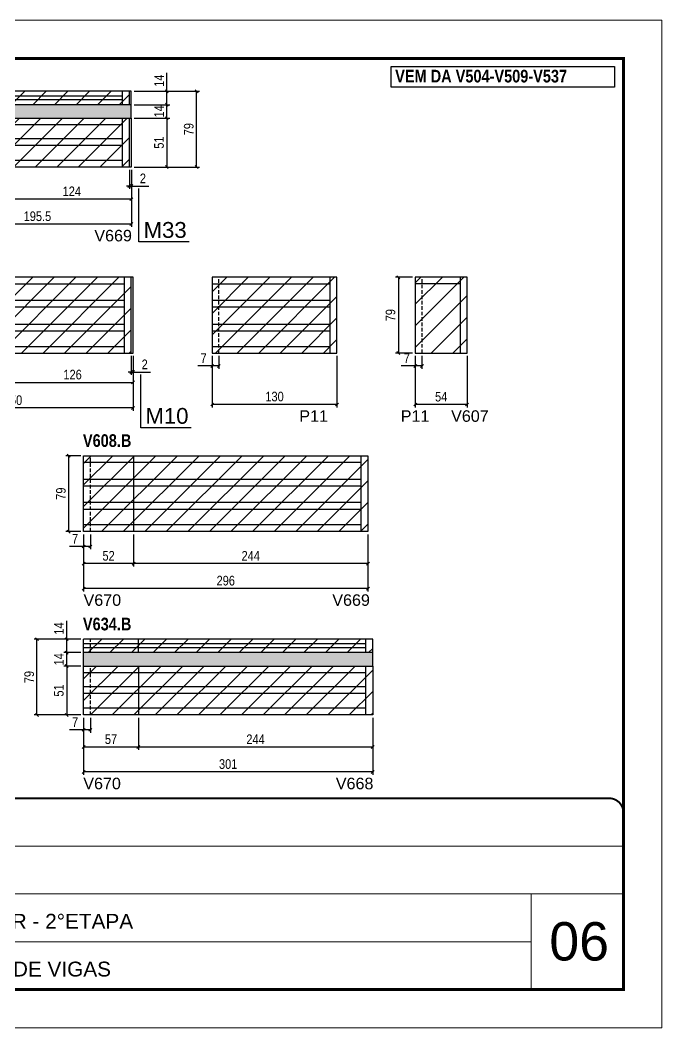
# Model space of a CAD drawing. Extents: x 3309 to 9563, y -2522 to 14608.
# Drawn here: x 5725 to 6393, y 12409 to 13459 of the extents above; entities that cross this region are included whole.
import ezdxf

# ---------------------------------------------------------------- set-up
doc = ezdxf.new("R2010")
doc.units = 0
for name, pattern in [('CONTINUO', [0]), ('DASHED', [0.75, 0.5, -0.25]), ('HIDDEN', [0.375, 0.25, -0.125])]:
    doc.linetypes.add(name, pattern=pattern)
for name, color, linetype in [('5', 5, 'Continuous'), ('COTA', 241, 'Continuous'), ('NOMENCLATURA', 7, 'Continuous'), ('Painéis', 200, 'Continuous'), ('SARR_2.2x7', 40, 'Continuous'), ('SARR_EDITAR', 141, 'Continuous')]:
    doc.layers.add(name, color=color, linetype=linetype)
for name, color, linetype, lineweight in [('CARIMBO', 255, 'Continuous', 9), ('Folhas', 255, 'Continuous', 9), ('Hachura', 251, 'Continuous', 9), ('SARRAFO DE PRESSAO', 251, 'DASHED', 9)]:
    doc.layers.add(name, color=color, linetype=linetype, lineweight=lineweight)
doc.styles.add('ARIAL', font='arial.ttf')
doc.styles.add('COTA TECNICA', font='techl___.ttf', dxfattribs={"height": 10})
doc.styles.get("Standard").update_dxf_attribs({"font": 'arial.ttf'})
doc.styles.add('TECNICA', font='techb___.ttf', dxfattribs={"height": 10})
doc.dimstyles.new('PAINEL', dxfattribs={"dimtxt": 10, "dimasz": 3, "dimexe": 3, "dimexo": 3, "dimgap": 3, "dimtad": 1, "dimdec": 1, "dimzin": 12, "dimdsep": 46, "dimtxsty": 'COTA TECNICA', "dimblk1": 'OBLIQUE', "dimblk2": 'OBLIQUE', "dimsah": 1, "dimcen": 0.9, "dimclrd": 4, "dimclre": 4, "dimclrt": 240, "dimadec": 1, "dimazin": 3, "dimtfac": 1, "dimtdec": 1, "dimtmove": 0, "dimatfit": 3, "dimfxl": 1, "dimtolj": 1, "dimtzin": 12, "dimarcsym": 0})

# ---------------------------------------------------------------- blocks, each defined once
blk = doc.blocks.new('9999999999')
at = {"color": 30, "linetype": 'CONTINUO'}
for p, q in [((98564.6, 34379.6), (99584, 34379.6)), ((98564.6, 34329.8), (99488, 34329.8)), ((99584, 34329.8), (99488, 34329.8)), ((99488, 34329.8), (99488, 34230.2)), ((98564.6, 34280), (99488, 34280))]:
    blk.add_line(p, q, dxfattribs=at)
at = {"color": 30, "linetype": 'CONTINUO', "const_width": 2}
blk.add_lwpolyline([(99584, 34230.2), (99584, 34414.4, 0.414214), (99569, 34429.4), (98229, 34429.4, 0.414214), (98214, 34414.4), (98214, 34245.2, 0.414214), (98229, 34230.2), (99584, 34230.2)], format="xyb", dxfattribs=at)
at = {"layer": 'Folhas'}
blk.add_lwpolyline([(98139, 34190.2), (99624, 34190.2), (99624, 35240.2), (98139, 35240.2)], close=True, dxfattribs=at)
at = {"layer": 'Folhas', "color": 30, "const_width": 3}
blk.add_lwpolyline([(98214, 34230.2), (99584, 34230.2), (99584, 35200.2), (98214, 35200.2)], close=True, dxfattribs=at)
at = {"color": 7, "linetype": 'Continuous', "ltscale": 5, "style": 'ARIAL'}
for s, p in [('TIPO IMPAR - 2°ETAPA', (98837.7, 34293.5)), ('LATERAIS DE VIGAS', (98837.7, 34243.7))]:
    blk.add_text(s, height=15.483, dxfattribs=at).set_placement(p)
blk = doc.blocks.new('_Oblique')
at = {"color": 0, "linetype": 'ByBlock', "lineweight": -2}
blk.add_line((-0.5, -0.5), (0.5, 0.5), dxfattribs=at)
blk = doc.blocks.new('*D40')
at = {"layer": 'COTA', "color": 4, "lineweight": -2, "transparency": 16777216}
for p, q in [((5645, 13303.2), (5645, 13243.8)), ((5840.5, 13303.2), (5840.5, 13243.8)), ((5840.5, 13246.8), (5645, 13246.8))]:
    blk.add_line(p, q, dxfattribs=at)
at = {"layer": 'Defpoints', "color": 0, "transparency": 16777216}
for p in [(5645, 13306.2), (5840.5, 13306.2), (5645, 13246.8)]:
    blk.add_point(p, dxfattribs=at)
at = {"layer": 'COTA', "color": 4, "lineweight": -2, "transparency": 16777216, "xscale": 3, "yscale": 3, "zscale": 3, "rotation": 180}
blk.add_blockref('_Oblique', (5645, 13246.8), dxfattribs=at)
at = {"layer": 'COTA', "color": 4, "lineweight": -2, "transparency": 16777216, "xscale": 3, "yscale": 3, "zscale": 3}
blk.add_blockref('_Oblique', (5840.5, 13246.8), dxfattribs=at)
at = {"layer": 'COTA', "color": 240, "transparency": 16777216, "insert": (5742.7, 13254.9), "char_height": 10, "attachment_point": 5, "style": 'COTA TECNICA'}
blk.add_mtext('\\A1;195.5', dxfattribs=at)
blk = doc.blocks.new('*D41')
at = {"layer": 'COTA', "color": 4, "lineweight": -2, "transparency": 16777216}
for p, q in [((5843.5, 13357.2), (5880.5, 13357.2)), ((5877.5, 13357.2), (5877.5, 13306.2)), ((5843.5, 13306.2), (5880.5, 13306.2))]:
    blk.add_line(p, q, dxfattribs=at)
at = {"layer": 'Defpoints', "color": 0, "transparency": 16777216}
for p in [(5840.5, 13357.2, 0), (5840.5, 13306.2, 0), (5877.5, 13306.2)]:
    blk.add_point(p, dxfattribs=at)
at = {"layer": 'COTA', "color": 4, "lineweight": -2, "transparency": 16777216, "xscale": 3, "yscale": 3, "zscale": 3}
for p, rotation in [((5877.5, 13357.2), 90), ((5877.5, 13306.2), 270)]:
    blk.add_blockref('_Oblique', p, dxfattribs=dict(at, rotation=rotation))
at = {"layer": 'COTA', "color": 240, "transparency": 16777216, "insert": (5869.3, 13331.7), "char_height": 10, "attachment_point": 5, "rotation": 90, "style": 'COTA TECNICA'}
blk.add_mtext('\\A1;51', dxfattribs=at)
blk = doc.blocks.new('*D42')
at = {"layer": 'COTA', "color": 4, "lineweight": -2, "transparency": 16777216}
for p, q in [((5843.5, 13371.2), (5880.5, 13371.2)), ((5877.5, 13357.2), (5877.5, 13371.2)), ((5843.5, 13357.2), (5880.5, 13357.2))]:
    blk.add_line(p, q, dxfattribs=at)
at = {"layer": 'Defpoints', "color": 0, "transparency": 16777216}
for p in [(5840.5, 13371.2, 0), (5877.5, 13371.2), (5840.5, 13357.2, 0)]:
    blk.add_point(p, dxfattribs=at)
at = {"layer": 'COTA', "color": 4, "lineweight": -2, "transparency": 16777216, "xscale": 3, "yscale": 3, "zscale": 3}
for p, rotation in [((5877.5, 13371.2), 90), ((5877.5, 13357.2), 270)]:
    blk.add_blockref('_Oblique', p, dxfattribs=dict(at, rotation=rotation))
at = {"layer": 'COTA', "color": 240, "transparency": 16777216, "insert": (5869.4, 13364.2), "char_height": 10, "attachment_point": 5, "rotation": 90, "style": 'COTA TECNICA'}
blk.add_mtext('\\A1;14', dxfattribs=at)
blk = doc.blocks.new('*D43')
at = {"layer": 'COTA', "color": 4, "lineweight": -2, "transparency": 16777216}
for p, q in [((5843.5, 13385.2), (5911.4, 13385.2)), ((5908.4, 13306.2), (5908.4, 13385.2)), ((5843.5, 13306.2), (5911.4, 13306.2))]:
    blk.add_line(p, q, dxfattribs=at)
at = {"layer": 'Defpoints', "color": 0, "transparency": 16777216}
for p in [(5840.5, 13385.2, 0), (5908.4, 13385.2), (5840.5, 13306.2, 0)]:
    blk.add_point(p, dxfattribs=at)
at = {"layer": 'COTA', "color": 4, "lineweight": -2, "transparency": 16777216, "xscale": 3, "yscale": 3, "zscale": 3}
for p, rotation in [((5908.4, 13385.2), 90), ((5908.4, 13306.2), 270)]:
    blk.add_blockref('_Oblique', p, dxfattribs=dict(at, rotation=rotation))
at = {"layer": 'COTA', "color": 240, "transparency": 16777216, "insert": (5900.3, 13345.7), "char_height": 10, "attachment_point": 5, "rotation": 90, "style": 'COTA TECNICA'}
blk.add_mtext('\\A1;79', dxfattribs=at)
blk = doc.blocks.new('*D44')
at = {"layer": 'COTA', "color": 4, "lineweight": -2, "transparency": 16777216}
for p, q in [((5877.5, 13385.2), (5877.5, 13404.3)), ((5843.5, 13385.2), (5880.5, 13385.2)), ((5877.5, 13371.2), (5877.5, 13385.2)), ((5843.5, 13371.2), (5880.5, 13371.2))]:
    blk.add_line(p, q, dxfattribs=at)
at = {"layer": 'Defpoints', "color": 0, "transparency": 16777216}
for p in [(5840.5, 13385.2), (5877.5, 13385.2), (5840.5, 13371.2)]:
    blk.add_point(p, dxfattribs=at)
at = {"layer": 'COTA', "color": 4, "lineweight": -2, "transparency": 16777216, "xscale": 3, "yscale": 3, "zscale": 3}
for p, rotation in [((5877.5, 13385.2), 90), ((5877.5, 13371.2), 270)]:
    blk.add_blockref('_Oblique', p, dxfattribs=dict(at, rotation=rotation))
at = {"layer": 'COTA', "color": 240, "transparency": 16777216, "insert": (5869.4, 13396.2), "char_height": 10, "attachment_point": 5, "rotation": 90, "style": 'COTA TECNICA'}
blk.add_mtext('\\A1;14', dxfattribs=at)
blk = doc.blocks.new('*D45')
at = {"layer": 'COTA', "color": 4, "lineweight": -2, "transparency": 16777216}
for p, q in [((5716.5, 13303.2), (5716.5, 13269.8)), ((5840.5, 13303.2), (5840.5, 13269.8)), ((5840.5, 13272.8), (5716.5, 13272.8))]:
    blk.add_line(p, q, dxfattribs=at)
at = {"layer": 'Defpoints', "color": 0, "transparency": 16777216}
for p in [(5716.5, 13306.2), (5840.5, 13306.2), (5716.5, 13272.8)]:
    blk.add_point(p, dxfattribs=at)
at = {"layer": 'COTA', "color": 4, "lineweight": -2, "transparency": 16777216, "xscale": 3, "yscale": 3, "zscale": 3, "rotation": 180}
blk.add_blockref('_Oblique', (5716.5, 13272.8), dxfattribs=at)
at = {"layer": 'COTA', "color": 4, "lineweight": -2, "transparency": 16777216, "xscale": 3, "yscale": 3, "zscale": 3}
blk.add_blockref('_Oblique', (5840.5, 13272.8), dxfattribs=at)
at = {"layer": 'COTA', "color": 240, "transparency": 16777216, "insert": (5778.5, 13280.9), "char_height": 10, "attachment_point": 5, "style": 'COTA TECNICA'}
blk.add_mtext('\\A1;124', dxfattribs=at)
blk = doc.blocks.new('*D47')
at = {"layer": 'COTA', "color": 4, "lineweight": -2, "transparency": 16777216}
for p, q in [((5838.5, 13303.2), (5838.5, 13283.4)), ((5840.5, 13303.2), (5840.5, 13283.4)), ((5838.5, 13286.4), (5835.5, 13286.4)), ((5838.5, 13286.4), (5840.5, 13286.4)), ((5840.5, 13286.4), (5858.6, 13286.4))]:
    blk.add_line(p, q, dxfattribs=at)
at = {"layer": 'Defpoints', "color": 0, "transparency": 16777216}
for p in [(5838.5, 13306.2), (5840.5, 13306.2), (5840.5, 13286.4)]:
    blk.add_point(p, dxfattribs=at)
at = {"layer": 'COTA', "color": 4, "lineweight": -2, "transparency": 16777216, "xscale": 3, "yscale": 3, "zscale": 3}
blk.add_blockref('_Oblique', (5838.5, 13286.4), dxfattribs=at)
at = {"layer": 'COTA', "color": 4, "lineweight": -2, "transparency": 16777216, "xscale": 3, "yscale": 3, "zscale": 3, "rotation": 180}
blk.add_blockref('_Oblique', (5840.5, 13286.4), dxfattribs=at)
at = {"layer": 'COTA', "color": 240, "transparency": 16777216, "insert": (5852.5, 13294.4), "char_height": 10, "attachment_point": 5, "style": 'COTA TECNICA'}
blk.add_mtext('\\A1;2', dxfattribs=at)
blk = doc.blocks.new('*D57')
at = {"layer": 'COTA', "color": 4, "lineweight": -2, "transparency": 16777216}
for p, q in [((5592.3, 13109.4), (5592.3, 13052.2)), ((5842.3, 13109.4), (5842.3, 13052.2)), ((5842.3, 13055.2), (5592.3, 13055.2))]:
    blk.add_line(p, q, dxfattribs=at)
at = {"layer": 'Defpoints', "color": 0, "transparency": 16777216}
for p in [(5592.3, 13112.4), (5842.3, 13112.4), (5592.3, 13055.2)]:
    blk.add_point(p, dxfattribs=at)
at = {"layer": 'COTA', "color": 4, "lineweight": -2, "transparency": 16777216, "xscale": 3, "yscale": 3, "zscale": 3, "rotation": 180}
blk.add_blockref('_Oblique', (5592.3, 13055.2), dxfattribs=at)
at = {"layer": 'COTA', "color": 4, "lineweight": -2, "transparency": 16777216, "xscale": 3, "yscale": 3, "zscale": 3}
blk.add_blockref('_Oblique', (5842.3, 13055.2), dxfattribs=at)
at = {"layer": 'COTA', "color": 240, "transparency": 16777216, "insert": (5717.3, 13063.3), "char_height": 10, "attachment_point": 5, "style": 'COTA TECNICA'}
blk.add_mtext('\\A1;250', dxfattribs=at)
blk = doc.blocks.new('*D58')
at = {"layer": 'COTA', "color": 4, "lineweight": -2, "transparency": 16777216}
for p, q in [((5716.3, 13109.4), (5716.3, 13078.8)), ((5842.3, 13109.4), (5842.3, 13078.8)), ((5716.3, 13081.8), (5842.3, 13081.8))]:
    blk.add_line(p, q, dxfattribs=at)
at = {"layer": 'Defpoints', "color": 0, "transparency": 16777216}
for p in [(5716.3, 13112.4), (5842.3, 13112.4), (5842.3, 13081.8)]:
    blk.add_point(p, dxfattribs=at)
at = {"layer": 'COTA', "color": 4, "lineweight": -2, "transparency": 16777216, "xscale": 3, "yscale": 3, "zscale": 3, "rotation": 180}
blk.add_blockref('_Oblique', (5716.3, 13081.8), dxfattribs=at)
at = {"layer": 'COTA', "color": 4, "lineweight": -2, "transparency": 16777216, "xscale": 3, "yscale": 3, "zscale": 3}
blk.add_blockref('_Oblique', (5842.3, 13081.8), dxfattribs=at)
at = {"layer": 'COTA', "color": 240, "transparency": 16777216, "insert": (5779.3, 13089.9), "char_height": 10, "attachment_point": 5, "style": 'COTA TECNICA'}
blk.add_mtext('\\A1;126', dxfattribs=at)
blk = doc.blocks.new('*D38')
at = {"layer": 'COTA', "color": 4, "lineweight": -2, "transparency": 16777216}
for p, q in [((5840.3, 13109.4), (5840.3, 13089.6)), ((5842.3, 13109.4), (5842.3, 13089.6)), ((5840.3, 13092.6), (5837.3, 13092.6)), ((5840.3, 13092.6), (5842.3, 13092.6)), ((5842.3, 13092.6), (5860.4, 13092.6))]:
    blk.add_line(p, q, dxfattribs=at)
at = {"layer": 'Defpoints', "color": 0, "transparency": 16777216}
for p in [(5840.3, 13112.4), (5842.3, 13112.4), (5842.3, 13092.6)]:
    blk.add_point(p, dxfattribs=at)
at = {"layer": 'COTA', "color": 4, "lineweight": -2, "transparency": 16777216, "xscale": 3, "yscale": 3, "zscale": 3}
blk.add_blockref('_Oblique', (5840.3, 13092.6), dxfattribs=at)
at = {"layer": 'COTA', "color": 4, "lineweight": -2, "transparency": 16777216, "xscale": 3, "yscale": 3, "zscale": 3, "rotation": 180}
blk.add_blockref('_Oblique', (5842.3, 13092.6), dxfattribs=at)
at = {"layer": 'COTA', "color": 240, "transparency": 16777216, "insert": (5854.4, 13100.6), "char_height": 10, "attachment_point": 5, "style": 'COTA TECNICA'}
blk.add_mtext('\\A1;2', dxfattribs=at)
blk = doc.blocks.new('*D59')
at = {"layer": 'COTA', "color": 4, "lineweight": -2, "transparency": 16777216}
for p, q in [((5924.6, 13109.4), (5924.6, 13055.8)), ((6054.6, 13109.4), (6054.6, 13055.8)), ((6054.6, 13058.8), (5924.6, 13058.8))]:
    blk.add_line(p, q, dxfattribs=at)
at = {"layer": 'Defpoints', "color": 0, "transparency": 16777216}
for p in [(5924.6, 13112.4), (6054.6, 13112.4), (5924.6, 13058.8)]:
    blk.add_point(p, dxfattribs=at)
at = {"layer": 'COTA', "color": 4, "lineweight": -2, "transparency": 16777216, "xscale": 3, "yscale": 3, "zscale": 3, "rotation": 180}
blk.add_blockref('_Oblique', (5924.6, 13058.8), dxfattribs=at)
at = {"layer": 'COTA', "color": 4, "lineweight": -2, "transparency": 16777216, "xscale": 3, "yscale": 3, "zscale": 3}
blk.add_blockref('_Oblique', (6054.6, 13058.8), dxfattribs=at)
at = {"layer": 'COTA', "color": 240, "transparency": 16777216, "insert": (5989.6, 13067), "char_height": 10, "attachment_point": 5, "style": 'COTA TECNICA'}
blk.add_mtext('\\A1;130', dxfattribs=at)
blk = doc.blocks.new('*D39')
at = {"layer": 'COTA', "color": 4, "lineweight": -2, "transparency": 16777216}
for p, q in [((5924.6, 13109.4), (5924.6, 13096)), ((5931.6, 13109.4), (5931.6, 13096)), ((5924.6, 13099), (5909.8, 13099)), ((5931.6, 13099), (5924.6, 13099))]:
    blk.add_line(p, q, dxfattribs=at)
at = {"layer": 'Defpoints', "color": 0, "transparency": 16777216}
for p in [(5924.6, 13112.4), (5931.6, 13112.4), (5924.6, 13099)]:
    blk.add_point(p, dxfattribs=at)
at = {"layer": 'COTA', "color": 4, "lineweight": -2, "transparency": 16777216, "xscale": 3, "yscale": 3, "zscale": 3, "rotation": 180}
blk.add_blockref('_Oblique', (5924.6, 13099), dxfattribs=at)
at = {"layer": 'COTA', "color": 4, "lineweight": -2, "transparency": 16777216, "xscale": 3, "yscale": 3, "zscale": 3}
blk.add_blockref('_Oblique', (5931.6, 13099), dxfattribs=at)
at = {"layer": 'COTA', "color": 240, "transparency": 16777216, "insert": (5915.7, 13107), "char_height": 10, "attachment_point": 5, "style": 'COTA TECNICA'}
blk.add_mtext('\\A1;7', dxfattribs=at)
blk = doc.blocks.new('*D60')
at = {"layer": 'COTA', "color": 4, "lineweight": -2, "transparency": 16777216}
for p, q in [((6136.1, 13109.4), (6136.1, 13055.8)), ((6190.1, 13109.4), (6190.1, 13055.8)), ((6190.1, 13058.8), (6136.1, 13058.8))]:
    blk.add_line(p, q, dxfattribs=at)
at = {"layer": 'Defpoints', "color": 0, "transparency": 16777216}
for p in [(6136.1, 13112.4), (6190.1, 13112.4), (6136.1, 13058.8)]:
    blk.add_point(p, dxfattribs=at)
at = {"layer": 'COTA', "color": 4, "lineweight": -2, "transparency": 16777216, "xscale": 3, "yscale": 3, "zscale": 3, "rotation": 180}
blk.add_blockref('_Oblique', (6136.1, 13058.8), dxfattribs=at)
at = {"layer": 'COTA', "color": 4, "lineweight": -2, "transparency": 16777216, "xscale": 3, "yscale": 3, "zscale": 3}
blk.add_blockref('_Oblique', (6190.1, 13058.8), dxfattribs=at)
at = {"layer": 'COTA', "color": 240, "transparency": 16777216, "insert": (6163.1, 13066.9), "char_height": 10, "attachment_point": 5, "style": 'COTA TECNICA'}
blk.add_mtext('\\A1;54', dxfattribs=at)
blk = doc.blocks.new('*D61')
at = {"layer": 'COTA', "color": 4, "lineweight": -2, "transparency": 16777216}
for p, q in [((6133.1, 13191.4), (6115.5, 13191.4)), ((6118.5, 13191.4), (6118.5, 13112.4)), ((6133.1, 13112.4), (6115.5, 13112.4))]:
    blk.add_line(p, q, dxfattribs=at)
at = {"layer": 'Defpoints', "color": 0, "transparency": 16777216}
for p in [(6136.1, 13191.4), (6118.5, 13112.4), (6136.1, 13112.4)]:
    blk.add_point(p, dxfattribs=at)
at = {"layer": 'COTA', "color": 4, "lineweight": -2, "transparency": 16777216, "xscale": 3, "yscale": 3, "zscale": 3}
for p, rotation in [((6118.5, 13191.4), 90), ((6118.5, 13112.4), 270)]:
    blk.add_blockref('_Oblique', p, dxfattribs=dict(at, rotation=rotation))
at = {"layer": 'COTA', "color": 240, "transparency": 16777216, "insert": (6110.4, 13151.9), "char_height": 10, "attachment_point": 5, "rotation": 90, "style": 'COTA TECNICA'}
blk.add_mtext('\\A1;79', dxfattribs=at)
blk = doc.blocks.new('*D62')
at = {"layer": 'COTA', "color": 4, "lineweight": -2, "transparency": 16777216}
for p, q in [((6136.1, 13109.4), (6136.1, 13096)), ((6143.1, 13109.4), (6143.1, 13096)), ((6136.1, 13099), (6121.4, 13099)), ((6143.1, 13099), (6136.1, 13099))]:
    blk.add_line(p, q, dxfattribs=at)
at = {"layer": 'Defpoints', "color": 0, "transparency": 16777216}
for p in [(6136.1, 13112.4), (6143.1, 13112.4), (6136.1, 13099)]:
    blk.add_point(p, dxfattribs=at)
at = {"layer": 'COTA', "color": 4, "lineweight": -2, "transparency": 16777216, "xscale": 3, "yscale": 3, "zscale": 3, "rotation": 180}
blk.add_blockref('_Oblique', (6136.1, 13099), dxfattribs=at)
at = {"layer": 'COTA', "color": 4, "lineweight": -2, "transparency": 16777216, "xscale": 3, "yscale": 3, "zscale": 3}
blk.add_blockref('_Oblique', (6143.1, 13099), dxfattribs=at)
at = {"layer": 'COTA', "color": 240, "transparency": 16777216, "insert": (6127.3, 13107), "char_height": 10, "attachment_point": 5, "style": 'COTA TECNICA'}
blk.add_mtext('\\A1;7', dxfattribs=at)
blk = doc.blocks.new('*D75')
at = {"layer": 'COTA', "color": 4, "lineweight": -2, "transparency": 16777216}
for p, q in [((5790.8, 12923.4), (5790.8, 12864)), ((6086.8, 12923.4), (6086.8, 12864)), ((6086.8, 12867), (5790.8, 12867))]:
    blk.add_line(p, q, dxfattribs=at)
at = {"layer": 'Defpoints', "color": 0, "transparency": 16777216}
for p in [(5790.8, 12926.4), (6086.8, 12926.4), (5790.8, 12867)]:
    blk.add_point(p, dxfattribs=at)
at = {"layer": 'COTA', "color": 4, "lineweight": -2, "transparency": 16777216, "xscale": 3, "yscale": 3, "zscale": 3, "rotation": 180}
blk.add_blockref('_Oblique', (5790.8, 12867), dxfattribs=at)
at = {"layer": 'COTA', "color": 4, "lineweight": -2, "transparency": 16777216, "xscale": 3, "yscale": 3, "zscale": 3}
blk.add_blockref('_Oblique', (6086.8, 12867), dxfattribs=at)
at = {"layer": 'COTA', "color": 240, "transparency": 16777216, "insert": (5938.8, 12875.2), "char_height": 10, "attachment_point": 5, "style": 'COTA TECNICA'}
blk.add_mtext('\\A1;296', dxfattribs=at)
blk = doc.blocks.new('*D76')
at = {"layer": 'COTA', "color": 4, "lineweight": -2, "transparency": 16777216}
for p, q in [((5842.8, 12923.4), (5842.8, 12890)), ((6086.8, 12923.4), (6086.8, 12890)), ((6086.8, 12893), (5842.8, 12893))]:
    blk.add_line(p, q, dxfattribs=at)
at = {"layer": 'Defpoints', "color": 0, "transparency": 16777216}
for p in [(5842.8, 12926.4), (6086.8, 12926.4), (5842.8, 12893)]:
    blk.add_point(p, dxfattribs=at)
at = {"layer": 'COTA', "color": 4, "lineweight": -2, "transparency": 16777216, "xscale": 3, "yscale": 3, "zscale": 3, "rotation": 180}
blk.add_blockref('_Oblique', (5842.8, 12893), dxfattribs=at)
at = {"layer": 'COTA', "color": 4, "lineweight": -2, "transparency": 16777216, "xscale": 3, "yscale": 3, "zscale": 3}
blk.add_blockref('_Oblique', (6086.8, 12893), dxfattribs=at)
at = {"layer": 'COTA', "color": 240, "transparency": 16777216, "insert": (5964.8, 12901.1), "char_height": 10, "attachment_point": 5, "style": 'COTA TECNICA'}
blk.add_mtext('\\A1;244', dxfattribs=at)
blk = doc.blocks.new('*D77')
at = {"layer": 'COTA', "color": 4, "lineweight": -2, "transparency": 16777216}
for p, q in [((5790.8, 12923.4), (5790.8, 12890)), ((5842.8, 12923.4), (5842.8, 12890)), ((5842.8, 12893), (5790.8, 12893))]:
    blk.add_line(p, q, dxfattribs=at)
at = {"layer": 'Defpoints', "color": 0, "transparency": 16777216}
for p in [(5790.8, 12926.4), (5842.8, 12926.4), (5790.8, 12893)]:
    blk.add_point(p, dxfattribs=at)
at = {"layer": 'COTA', "color": 4, "lineweight": -2, "transparency": 16777216, "xscale": 3, "yscale": 3, "zscale": 3, "rotation": 180}
blk.add_blockref('_Oblique', (5790.8, 12893), dxfattribs=at)
at = {"layer": 'COTA', "color": 4, "lineweight": -2, "transparency": 16777216, "xscale": 3, "yscale": 3, "zscale": 3}
blk.add_blockref('_Oblique', (5842.8, 12893), dxfattribs=at)
at = {"layer": 'COTA', "color": 240, "transparency": 16777216, "insert": (5816.8, 12901.1), "char_height": 10, "attachment_point": 5, "style": 'COTA TECNICA'}
blk.add_mtext('\\A1;52', dxfattribs=at)
blk = doc.blocks.new('*D78')
at = {"layer": 'COTA', "color": 4, "lineweight": -2, "transparency": 16777216}
for p, q in [((5790.8, 12923.4), (5790.8, 12907.9)), ((5797.8, 12923.4), (5797.8, 12907.9)), ((5790.8, 12910.9), (5776.1, 12910.9)), ((5797.8, 12910.9), (5790.8, 12910.9))]:
    blk.add_line(p, q, dxfattribs=at)
at = {"layer": 'Defpoints', "color": 0, "transparency": 16777216}
for p in [(5790.8, 12926.4), (5797.8, 12926.4), (5790.8, 12910.9)]:
    blk.add_point(p, dxfattribs=at)
at = {"layer": 'COTA', "color": 4, "lineweight": -2, "transparency": 16777216, "xscale": 3, "yscale": 3, "zscale": 3, "rotation": 180}
blk.add_blockref('_Oblique', (5790.8, 12910.9), dxfattribs=at)
at = {"layer": 'COTA', "color": 4, "lineweight": -2, "transparency": 16777216, "xscale": 3, "yscale": 3, "zscale": 3}
blk.add_blockref('_Oblique', (5797.8, 12910.9), dxfattribs=at)
at = {"layer": 'COTA', "color": 240, "transparency": 16777216, "insert": (5781.9, 12918.9), "char_height": 10, "attachment_point": 5, "style": 'COTA TECNICA'}
blk.add_mtext('\\A1;7', dxfattribs=at)
blk = doc.blocks.new('*D79')
at = {"layer": 'COTA', "color": 4, "lineweight": -2, "transparency": 16777216}
for p, q in [((5787.8, 13005.4), (5772.3, 13005.4)), ((5775.3, 12926.4), (5775.3, 13005.4)), ((5787.8, 12926.4), (5772.3, 12926.4))]:
    blk.add_line(p, q, dxfattribs=at)
at = {"layer": 'Defpoints', "color": 0, "transparency": 16777216}
for p in [(5775.3, 13005.4), (5790.8, 13005.4), (5790.8, 12926.4)]:
    blk.add_point(p, dxfattribs=at)
at = {"layer": 'COTA', "color": 4, "lineweight": -2, "transparency": 16777216, "xscale": 3, "yscale": 3, "zscale": 3}
for p, rotation in [((5775.3, 13005.4), 90), ((5775.3, 12926.4), 270)]:
    blk.add_blockref('_Oblique', p, dxfattribs=dict(at, rotation=rotation))
at = {"layer": 'COTA', "color": 240, "transparency": 16777216, "insert": (5767.2, 12965.9), "char_height": 10, "attachment_point": 5, "rotation": 90, "style": 'COTA TECNICA'}
blk.add_mtext('\\A1;79', dxfattribs=at)
blk = doc.blocks.new('*D80')
at = {"layer": 'COTA', "color": 4, "lineweight": -2, "transparency": 16777216}
for p, q in [((5790.8, 12732.3), (5790.8, 12672.9)), ((6091.8, 12732.3), (6091.8, 12672.9)), ((6091.8, 12675.9), (5790.8, 12675.9))]:
    blk.add_line(p, q, dxfattribs=at)
at = {"layer": 'Defpoints', "color": 0, "transparency": 16777216}
for p in [(5790.8, 12735.3), (6091.8, 12735.3), (5790.8, 12675.9)]:
    blk.add_point(p, dxfattribs=at)
at = {"layer": 'COTA', "color": 4, "lineweight": -2, "transparency": 16777216, "xscale": 3, "yscale": 3, "zscale": 3, "rotation": 180}
blk.add_blockref('_Oblique', (5790.8, 12675.9), dxfattribs=at)
at = {"layer": 'COTA', "color": 4, "lineweight": -2, "transparency": 16777216, "xscale": 3, "yscale": 3, "zscale": 3}
blk.add_blockref('_Oblique', (6091.8, 12675.9), dxfattribs=at)
at = {"layer": 'COTA', "color": 240, "transparency": 16777216, "insert": (5941.3, 12684.1), "char_height": 10, "attachment_point": 5, "style": 'COTA TECNICA'}
blk.add_mtext('\\A1;301', dxfattribs=at)
blk = doc.blocks.new('*D81')
at = {"layer": 'COTA', "color": 4, "lineweight": -2, "transparency": 16777216}
for p, q in [((5847.8, 12732.3), (5847.8, 12698.9)), ((6091.8, 12732.3), (6091.8, 12698.9)), ((6091.8, 12701.9), (5847.8, 12701.9))]:
    blk.add_line(p, q, dxfattribs=at)
at = {"layer": 'Defpoints', "color": 0, "transparency": 16777216}
for p in [(5847.8, 12735.3), (6091.8, 12735.3), (5847.8, 12701.9)]:
    blk.add_point(p, dxfattribs=at)
at = {"layer": 'COTA', "color": 4, "lineweight": -2, "transparency": 16777216, "xscale": 3, "yscale": 3, "zscale": 3, "rotation": 180}
blk.add_blockref('_Oblique', (5847.8, 12701.9), dxfattribs=at)
at = {"layer": 'COTA', "color": 4, "lineweight": -2, "transparency": 16777216, "xscale": 3, "yscale": 3, "zscale": 3}
blk.add_blockref('_Oblique', (6091.8, 12701.9), dxfattribs=at)
at = {"layer": 'COTA', "color": 240, "transparency": 16777216, "insert": (5969.8, 12710), "char_height": 10, "attachment_point": 5, "style": 'COTA TECNICA'}
blk.add_mtext('\\A1;244', dxfattribs=at)
blk = doc.blocks.new('*D82')
at = {"layer": 'COTA', "color": 4, "lineweight": -2, "transparency": 16777216}
for p, q in [((5790.8, 12732.3), (5790.8, 12698.9)), ((5847.8, 12732.3), (5847.8, 12698.9)), ((5847.8, 12701.9), (5790.8, 12701.9))]:
    blk.add_line(p, q, dxfattribs=at)
at = {"layer": 'Defpoints', "color": 0, "transparency": 16777216}
for p in [(5790.8, 12735.3), (5847.8, 12735.3), (5790.8, 12701.9)]:
    blk.add_point(p, dxfattribs=at)
at = {"layer": 'COTA', "color": 4, "lineweight": -2, "transparency": 16777216, "xscale": 3, "yscale": 3, "zscale": 3, "rotation": 180}
blk.add_blockref('_Oblique', (5790.8, 12701.9), dxfattribs=at)
at = {"layer": 'COTA', "color": 4, "lineweight": -2, "transparency": 16777216, "xscale": 3, "yscale": 3, "zscale": 3}
blk.add_blockref('_Oblique', (5847.8, 12701.9), dxfattribs=at)
at = {"layer": 'COTA', "color": 240, "transparency": 16777216, "insert": (5819.3, 12710), "char_height": 10, "attachment_point": 5, "style": 'COTA TECNICA'}
blk.add_mtext('\\A1;57', dxfattribs=at)
blk = doc.blocks.new('*D83')
at = {"layer": 'COTA', "color": 4, "lineweight": -2, "transparency": 16777216}
for p, q in [((5790.8, 12732.3), (5790.8, 12716.8)), ((5797.8, 12732.3), (5797.8, 12716.8)), ((5790.8, 12719.8), (5776.1, 12719.8)), ((5797.8, 12719.8), (5790.8, 12719.8))]:
    blk.add_line(p, q, dxfattribs=at)
at = {"layer": 'Defpoints', "color": 0, "transparency": 16777216}
for p in [(5790.8, 12735.3), (5797.8, 12735.3), (5790.8, 12719.8)]:
    blk.add_point(p, dxfattribs=at)
at = {"layer": 'COTA', "color": 4, "lineweight": -2, "transparency": 16777216, "xscale": 3, "yscale": 3, "zscale": 3, "rotation": 180}
blk.add_blockref('_Oblique', (5790.8, 12719.8), dxfattribs=at)
at = {"layer": 'COTA', "color": 4, "lineweight": -2, "transparency": 16777216, "xscale": 3, "yscale": 3, "zscale": 3}
blk.add_blockref('_Oblique', (5797.8, 12719.8), dxfattribs=at)
at = {"layer": 'COTA', "color": 240, "transparency": 16777216, "insert": (5781.9, 12727.8), "char_height": 10, "attachment_point": 5, "style": 'COTA TECNICA'}
blk.add_mtext('\\A1;7', dxfattribs=at)
blk = doc.blocks.new('*D84')
at = {"layer": 'COTA', "color": 4, "lineweight": -2, "transparency": 16777216}
for p, q in [((5787.8, 12786.3), (5770.2, 12786.3)), ((5773.2, 12786.3), (5773.2, 12735.3)), ((5787.8, 12735.3), (5770.2, 12735.3))]:
    blk.add_line(p, q, dxfattribs=at)
at = {"layer": 'Defpoints', "color": 0, "transparency": 16777216}
for p in [(5790.8, 12786.3, 0), (5773.2, 12735.3), (5790.8, 12735.3, 0)]:
    blk.add_point(p, dxfattribs=at)
at = {"layer": 'COTA', "color": 4, "lineweight": -2, "transparency": 16777216, "xscale": 3, "yscale": 3, "zscale": 3}
for p, rotation in [((5773.2, 12786.3), 90), ((5773.2, 12735.3), 270)]:
    blk.add_blockref('_Oblique', p, dxfattribs=dict(at, rotation=rotation))
at = {"layer": 'COTA', "color": 240, "transparency": 16777216, "insert": (5765, 12760.8), "char_height": 10, "attachment_point": 5, "rotation": 90, "style": 'COTA TECNICA'}
blk.add_mtext('\\A1;51', dxfattribs=at)
blk = doc.blocks.new('*D85')
at = {"layer": 'COTA', "color": 4, "lineweight": -2, "transparency": 16777216}
for p, q in [((5787.8, 12800.3), (5770.2, 12800.3)), ((5773.2, 12786.3), (5773.2, 12800.3)), ((5787.8, 12786.3), (5770.2, 12786.3))]:
    blk.add_line(p, q, dxfattribs=at)
at = {"layer": 'Defpoints', "color": 0, "transparency": 16777216}
for p in [(5773.2, 12800.3), (5790.8, 12800.3, 0), (5790.8, 12786.3, 0)]:
    blk.add_point(p, dxfattribs=at)
at = {"layer": 'COTA', "color": 4, "lineweight": -2, "transparency": 16777216, "xscale": 3, "yscale": 3, "zscale": 3}
for p, rotation in [((5773.2, 12800.3), 90), ((5773.2, 12786.3), 270)]:
    blk.add_blockref('_Oblique', p, dxfattribs=dict(at, rotation=rotation))
at = {"layer": 'COTA', "color": 240, "transparency": 16777216, "insert": (5765.1, 12793.3), "char_height": 10, "attachment_point": 5, "rotation": 90, "style": 'COTA TECNICA'}
blk.add_mtext('\\A1;14', dxfattribs=at)
blk = doc.blocks.new('*D86')
at = {"layer": 'COTA', "color": 4, "lineweight": -2, "transparency": 16777216}
for p, q in [((5787.8, 12814.3), (5739.2, 12814.3)), ((5742.2, 12735.3), (5742.2, 12814.3)), ((5787.8, 12735.3), (5739.2, 12735.3))]:
    blk.add_line(p, q, dxfattribs=at)
at = {"layer": 'Defpoints', "color": 0, "transparency": 16777216}
for p in [(5742.2, 12814.3), (5790.8, 12814.3, 0), (5790.8, 12735.3, 0)]:
    blk.add_point(p, dxfattribs=at)
at = {"layer": 'COTA', "color": 4, "lineweight": -2, "transparency": 16777216, "xscale": 3, "yscale": 3, "zscale": 3}
for p, rotation in [((5742.2, 12814.3), 90), ((5742.2, 12735.3), 270)]:
    blk.add_blockref('_Oblique', p, dxfattribs=dict(at, rotation=rotation))
at = {"layer": 'COTA', "color": 240, "transparency": 16777216, "insert": (5734.1, 12774.8), "char_height": 10, "attachment_point": 5, "rotation": 90, "style": 'COTA TECNICA'}
blk.add_mtext('\\A1;79', dxfattribs=at)
blk = doc.blocks.new('*D87')
at = {"layer": 'COTA', "color": 4, "lineweight": -2, "transparency": 16777216}
for p, q in [((5773.2, 12814.3), (5773.2, 12833.4)), ((5787.8, 12814.3), (5770.2, 12814.3)), ((5773.2, 12800.3), (5773.2, 12814.3)), ((5787.8, 12800.3), (5770.2, 12800.3))]:
    blk.add_line(p, q, dxfattribs=at)
at = {"layer": 'Defpoints', "color": 0, "transparency": 16777216}
for p in [(5773.2, 12814.3), (5790.8, 12814.3), (5790.8, 12800.3)]:
    blk.add_point(p, dxfattribs=at)
at = {"layer": 'COTA', "color": 4, "lineweight": -2, "transparency": 16777216, "xscale": 3, "yscale": 3, "zscale": 3}
for p, rotation in [((5773.2, 12814.3), 90), ((5773.2, 12800.3), 270)]:
    blk.add_blockref('_Oblique', p, dxfattribs=dict(at, rotation=rotation))
at = {"layer": 'COTA', "color": 240, "transparency": 16777216, "insert": (5765.1, 12825.4), "char_height": 10, "attachment_point": 5, "rotation": 90, "style": 'COTA TECNICA'}
blk.add_mtext('\\A1;14', dxfattribs=at)

msp = doc.modelspace()

# ---------------------------------------------------------------- hatches: boundary and pattern name
at = {"layer": 'COTA'}
h = msp.add_hatch(dxfattribs=at)
h.set_pattern_fill('AR-CONC', color=256, scale=0.03)
h.set_pattern_definition([(50, (-13.668, 21.4303), (5.4655401, -0.4781726), [0.5715, -6.2865]), (355, (-13.668, 21.4303), (-1.0573026, 5.7317054), [0.4572, -5.0292175]), (100.451445, (-13.2125, 21.3904), (4.4082374, 5.2535326), [0.4857003, -5.3427073]), (46.1842, (-13.668, 22.954), (8.1323712, -1.2612698), [0.85725, -9.42975]), (96.63556, (-12.99, 22.849), (7.122124, 7.4227837), [0.7285507, -8.0140682]), (351.18415, (-13.668, 22.954), (7.122124, 7.4227837), [0.685799, -7.543792]), (21, (-12.906, 22.5733), (4.5484317, -3.067956), [0.5715, -6.2865]), (326, (-12.906, 22.5733), (1.8540609, 5.525639), [0.4572, -5.0292]), (71.451445, (-12.527, 22.3176), (6.4024926, 2.457683), [0.4857003, -5.3426981]), (37.5, (-13.668, 21.4303), (0.0926581, 2.53665117), [0, -4.96824, 0, -5.1054, 0, -5.04825]), (7.5, (-13.668, 21.4303), (2.0045899, 3.00541724), [0, -2.91084, 0, -4.85394, 0, -1.92405]), (327.5, (-15.3673, 21.4303), (4.06771786, -0.17186232), [0, -1.905, 0, -5.9436, 0, -7.8867]), (317.5, (-16.1293, 21.4303), (4.4438754, 0.7627947), [0, -2.4765, 0, -3.94716, 0, -5.6007])])
h.paths.add_polyline_path([(5644.95, 13371.18), (5644.95, 13385.18), (5614.95, 13385.18), (5614.95, 13371.18), (5384.95, 13371.18), (5384.95, 13357.18), (5614.95, 13357.18), (5614.95, 13306.18), (5644.95, 13306.18), (5644.95, 13357.18), (5840.45, 13357.18), (5840.45, 13371.18)])
h = msp.add_hatch(dxfattribs=at)
h.set_pattern_fill('AR-CONC', color=256, scale=0.03)
h.set_pattern_definition([(50, (386.6687, -88.363), (5.46554, -0.4781726), [0.5715, -6.2865]), (355, (386.6687, -88.363), (-1.0573026, 5.7317054), [0.4572, -5.0292175]), (100.451445, (387.124, -88.403), (4.4082374, 5.2535326), [0.4857003, -5.3427073]), (46.1842, (386.669, -86.839), (8.1323712, -1.2612698), [0.85725, -9.42975]), (96.63556, (387.346, -86.944), (7.122124, 7.4227837), [0.7285507, -8.014068]), (351.18415, (386.669, -86.839), (7.122124, 7.4227837), [0.685799, -7.543792]), (21, (387.4307, -87.22), (4.5484317, -3.067956), [0.5715, -6.2865]), (326, (387.4307, -87.22), (1.8540609, 5.525639), [0.4572, -5.0292]), (71.451445, (387.8097, -87.476), (6.4024926, 2.457683), [0.4857003, -5.3426981]), (37.5, (386.6687, -88.3632), (0.0926581, 2.53665117), [0, -4.96824, 0, -5.1054, 0, -5.04825]), (7.5, (386.6687, -88.3632), (2.0045899, 3.00541724), [0, -2.91084, 0, -4.85394, 0, -1.92405]), (327.5, (384.9694, -88.3632), (4.06771786, -0.17186232), [0, -1.905, 0, -5.9436, 0, -7.8867]), (317.5, (384.2074, -88.363), (4.4438754, 0.7627947), [0, -2.4765, 0, -3.94716, 0, -5.6007])])
h.paths.add_polyline_path([(6091.79, 12786.3), (6091.79, 12800.3), (5790.79, 12800.3), (5790.79, 12786.3)])
at = {"layer": 'Hachura', "linetype": 'ByBlock'}
h = msp.add_hatch(dxfattribs=at)
h.set_pattern_fill('ANSI31', color=256, scale=5)
h.paths.add_polyline_path([(5492.95, 13385.18), (5492.95, 13371.18), (5614.95, 13371.18), (5614.95, 13385.18)])
h.paths.add_polyline_path([(5492.95, 13357.18), (5492.95, 13306.18), (5614.95, 13306.18), (5614.95, 13357.18)])
h.paths.add_polyline_path([(5716.45, 13357.18), (5716.45, 13306.18), (5838.45, 13306.18), (5838.45, 13357.18)])
h.paths.add_polyline_path([(5838.45, 13371.18), (5838.45, 13385.18), (5716.45, 13385.18), (5716.45, 13371.18)])
h = msp.add_hatch(dxfattribs=at)
h.set_pattern_fill('ANSI31', color=256, scale=5)
h.paths.add_polyline_path([(5526.45, 13191.4), (5384.95, 13191.4), (5384.95, 13112.4), (5526.45, 13112.4)])
h.paths.add_polyline_path([(5716.31, 13191.4), (5594.31, 13191.4), (5594.31, 13112.4), (5716.31, 13112.4)])
h.paths.add_polyline_path([(5840.31, 13191.4), (5716.31, 13191.4), (5716.31, 13112.4), (5840.31, 13112.4)])
h.paths.add_polyline_path([(6054.58, 13191.4), (5924.58, 13191.4), (5924.58, 13112.4), (6054.58, 13112.4)])
h.paths.add_polyline_path([(6190.14, 13191.4), (6136.14, 13191.4), (6136.14, 13112.4), (6190.14, 13112.4)])
h = msp.add_hatch(dxfattribs=at)
h.set_pattern_fill('ANSI31', color=256, scale=5)
h.paths.add_polyline_path([(5441.95, 12977.4), (5384.95, 12977.4), (5384.95, 12926.4), (5441.95, 12926.4)])
h.paths.add_polyline_path([(5685.95, 12977.4), (5441.95, 12977.4), (5441.95, 12926.4), (5685.95, 12926.4)])
h.paths.add_polyline_path([(5441.95, 13005.4), (5384.95, 13005.4), (5384.95, 12991.4), (5441.95, 12991.4)])
h.paths.add_polyline_path([(5685.95, 13005.4), (5441.95, 13005.4), (5441.95, 12991.4), (5685.95, 12991.4)])
h.paths.add_polyline_path([(5842.79, 13005.4), (5790.79, 13005.4), (5790.79, 12926.4), (5842.79, 12926.4)])
h.paths.add_polyline_path([(6086.79, 13005.4), (5842.79, 13005.4), (5842.79, 12926.4), (6086.79, 12926.4)])
h.paths.add_polyline_path([(6091.79, 12786.3), (5847.79, 12786.3), (5847.79, 12735.3), (6091.79, 12735.3)])
h.paths.add_polyline_path([(5847.79, 12786.3), (5790.79, 12786.3), (5790.79, 12735.3), (5847.79, 12735.3)])
h.paths.add_polyline_path([(5680.95, 12814.3), (5628.95, 12814.3), (5628.95, 12735.3), (5680.95, 12735.3)])
h.paths.add_polyline_path([(5628.95, 12814.3), (5384.95, 12814.3), (5384.95, 12735.3), (5628.95, 12735.3)])
h.paths.add_polyline_path([(5847.79, 12814.3), (5790.79, 12814.3), (5790.79, 12800.3), (5847.79, 12800.3)])
h.paths.add_polyline_path([(6091.79, 12814.3), (5847.79, 12814.3), (5847.79, 12800.3), (6091.79, 12800.3)])

# ---------------------------------------------------------------- linework, layer by layer
at = {"layer": 'COTA'}
for p, q in [((5840.45, 13357.18), (5840.45, 13371.18)), ((5790.79, 12786.3), (5790.79, 12800.3)), ((6091.79, 12786.3), (6091.79, 12800.3))]:
    msp.add_line(p, q, dxfattribs=at)
at = {"layer": 'NOMENCLATURA', "linetype": 'Continuous'}
for p, q in [((5848.36, 13228.25), (5848.36, 13283.89)), ((5900.77, 13228.25), (5848.36, 13228.25)), ((5850.22, 13034.47), (5850.22, 13090.1)), ((5902.63, 13034.47), (5850.22, 13034.47))]:
    msp.add_line(p, q, dxfattribs=at)
at = {"layer": 'NOMENCLATURA'}
msp.add_lwpolyline([(6111.03, 13410.96), (6343.54, 13410.96), (6343.54, 13389.4), (6111.03, 13389.4)], close=True, dxfattribs=at)
at = {"layer": 'Painéis', "linetype": 'ByBlock'}
for p, q in [((5840.45, 13385.18), (5644.95, 13385.18)), ((5838.45, 13371.18), (5838.45, 13385.18)), ((5840.45, 13371.18), (5840.45, 13385.18)), ((5840.45, 13371.18), (5644.95, 13371.18)), ((5644.95, 13357.18), (5840.45, 13357.18)), ((5838.45, 13306.18), (5838.45, 13357.18)), ((5840.45, 13357.18), (5840.45, 13306.18)), ((5840.45, 13306.18), (5644.95, 13306.18)), ((5842.31, 13191.4), (5592.31, 13191.4)), ((5840.31, 13112.4), (5840.31, 13191.4)), ((5842.31, 13112.4), (5842.31, 13191.4)), ((6054.58, 13191.4), (5924.58, 13191.4)), ((5924.58, 13191.4), (5924.58, 13112.4)), ((6054.58, 13112.4), (6054.58, 13191.4)), ((6190.14, 13191.4), (6136.14, 13191.4)), ((6136.14, 13191.4), (6136.14, 13112.4)), ((6190.14, 13112.4), (6190.14, 13191.4)), ((5592.31, 13112.4), (5842.31, 13112.4)), ((5924.58, 13112.4), (6054.58, 13112.4)), ((6136.14, 13112.4), (6190.14, 13112.4)), ((5790.79, 12926.4), (5790.79, 13005.4)), ((5790.79, 13005.4), (6086.79, 13005.4)), ((5842.79, 13005.4), (5842.79, 12926.4)), ((6086.79, 13005.4), (6086.79, 12926.4)), ((6086.79, 12926.4), (5790.79, 12926.4)), ((6091.79, 12814.3), (5790.79, 12814.3)), ((5790.79, 12800.3), (5790.79, 12814.3)), ((5847.79, 12800.3), (5847.79, 12814.3)), ((6091.79, 12800.3), (6091.79, 12814.3)), ((6091.79, 12800.3), (5790.79, 12800.3)), ((5790.79, 12735.3), (5790.79, 12786.3)), ((5790.79, 12786.3), (6091.79, 12786.3)), ((5847.79, 12786.3), (5847.79, 12735.3)), ((6091.79, 12786.3), (6091.79, 12735.3)), ((6091.79, 12735.3), (5790.79, 12735.3))]:
    msp.add_line(p, q, dxfattribs=at)
at = {"layer": 'SARR_2.2x7', "linetype": 'Continuous'}
for p, q in [((5831.45, 13371.18), (5831.45, 13385.18)), ((5831.45, 13306.18), (5831.45, 13357.18)), ((5831.45, 13350.18), (5716.45, 13350.18)), ((5831.45, 13335.62), (5716.45, 13335.62)), ((5831.45, 13328.62), (5716.45, 13328.62)), ((5831.45, 13313.18), (5716.45, 13313.18)), ((5833.31, 13112.4), (5833.31, 13191.4)), ((6047.58, 13112.4), (6047.58, 13191.4)), ((6183.14, 13112.4), (6183.14, 13191.4)), ((5601.31, 13184.4), (5833.31, 13184.4)), ((5924.58, 13184.4), (6047.58, 13184.4)), ((6183.14, 13184.4), (6136.14, 13184.4)), ((5601.31, 13167.65), (5833.31, 13167.65)), ((5924.58, 13167.65), (6047.58, 13167.65)), ((5601.31, 13160.65), (5833.31, 13160.65)), ((5924.58, 13160.65), (6047.58, 13160.65)), ((5601.31, 13142.39), (5833.31, 13142.39)), ((5924.58, 13142.39), (6047.58, 13142.39)), ((5601.31, 13135.39), (5833.31, 13135.39)), ((5924.58, 13135.39), (6047.58, 13135.39)), ((5601.31, 13119.4), (5833.31, 13119.4)), ((5924.58, 13119.4), (6047.58, 13119.4)), ((6079.79, 12926.4), (6079.79, 13005.4)), ((6079.79, 12998.4), (5790.79, 12998.4)), ((6079.79, 12980.55), (5790.79, 12980.55)), ((6079.79, 12973.55), (5790.79, 12973.55)), ((6079.79, 12956.55), (5790.79, 12956.55)), ((6079.79, 12949.55), (5790.79, 12949.55)), ((6079.79, 12933.4), (5790.79, 12933.4)), ((6084.79, 12800.3), (6084.79, 12814.3)), ((5847.79, 12779.3), (5790.79, 12779.3)), ((6084.79, 12779.3), (5847.79, 12779.3)), ((6084.79, 12735.3), (6084.79, 12786.3)), ((5847.79, 12764.74), (5790.79, 12764.74)), ((5847.79, 12757.74), (5790.79, 12757.74)), ((6084.79, 12764.74), (5847.79, 12764.74)), ((6084.79, 12757.74), (5847.79, 12757.74)), ((5847.79, 12742.3), (5790.79, 12742.3)), ((6084.79, 12742.3), (5847.79, 12742.3))]:
    msp.add_line(p, q, dxfattribs=at)
at = {"layer": 'SARR_2.2x7', "linetype": 'HIDDEN', "ltscale": 15}
for p, q in [((5931.58, 13112.4), (5931.58, 13191.4)), ((6143.14, 13112.4), (6143.14, 13191.4)), ((5797.79, 12926.4), (5797.79, 13005.4)), ((5797.79, 12800.3), (5797.79, 12814.3)), ((5797.79, 12735.3), (5797.79, 12786.3))]:
    msp.add_line(p, q, dxfattribs=at)
at = {"layer": 'SARR_EDITAR', "linetype": 'Continuous'}
for p, q in [((5831.45, 13380.18), (5716.45, 13380.18)), ((5831.45, 13376.18), (5716.45, 13376.18)), ((5847.79, 12809.3), (5790.79, 12809.3)), ((5847.79, 12805.3), (5790.79, 12805.3)), ((6084.79, 12809.3), (5847.79, 12809.3)), ((6084.79, 12805.3), (5847.79, 12805.3))]:
    msp.add_line(p, q, dxfattribs=at)

# ---------------------------------------------------------------- block references
at = {"layer": 'SARRAFO DE PRESSAO', "color": 6, "linetype": 'ByBlock'}
msp.add_blockref('9999999999', (-93231.11, -21780.92), dxfattribs=at)

# ---------------------------------------------------------------- texts
at = {"layer": '5', "linetype": 'Continuous'}
for s, rotation, p in [('V669', 0.00004, (5801.96, 13228.79)), ('P11', 359.99996, (6015.41, 13040.76)), ('P11', 0.00004, (6121.01, 13040.76)), ('V607', 0.00004, (6173.45, 13040.76)), ('V670', 359.99996, (5790.72, 12849.01)), ('V669', 359.99996, (6049.74, 12849.01)), ('V670', 0.00004, (5790.45, 12657.9)), ('V668', 0.00004, (6053.39, 12657.9))]:
    msp.add_text(s, height=12, rotation=rotation, dxfattribs=at).set_placement(p)
at = {"layer": 'CARIMBO', "style": 'ARIAL'}
msp.add_text('06', height=40, dxfattribs=at).set_placement((6275.73, 12479.43))
at = {"layer": 'NOMENCLATURA', "style": 'TECNICA'}
for s, p in [('VEM DA V504-V509-V537', (6115.22, 13394.37)), ('V608.B', (5790.07, 13014.59)), ('V634.B', (5790.07, 12823.48))]:
    msp.add_text(s, height=13.2, dxfattribs=at).set_placement(p)
at = {"layer": 'NOMENCLATURA', "linetype": 'Continuous'}
for s, p in [('M33', (5853.26, 13232.45)), ('M10', (5855.17, 13038.67))]:
    msp.add_text(s, height=16.5, dxfattribs=at).set_placement(p)

# ---------------------------------------------------------------- dimensions: what is measured, and where the dimension line sits
at = {"layer": 'COTA'}
for base, p1, p2, angle, picture, middle in [((5877.46, 13385.18), (5840.45, 13371.18), (5840.45, 13385.18), 90, '*D44', (5869.38, 13396.24)), ((5908.37, 13385.18, 0), (5840.45, 13306.18), (5840.45, 13385.18), 90, '*D43', (5900.27, 13345.68, 0)), ((5877.46, 13306.18, 0), (5840.45, 13357.18), (5840.45, 13306.18), 90, '*D41', (5869.35, 13331.68, 0)), ((5644.95, 13246.8), (5840.45, 13306.18), (5644.95, 13306.18), 0, '*D40', (5742.7, 13254.94)), ((5716.45, 13272.79), (5840.45, 13306.18), (5716.45, 13306.18), 180, '*D45', (5778.45, 13280.86)), ((5840.45, 13286.4), (5838.45, 13306.18), (5840.45, 13306.18), 180, '*D47', (5852.51, 13294.4)), ((6118.51, 13112.4), (6136.14, 13191.4), (6136.14, 13112.4), 90, '*D61', (6110.4, 13151.9)), ((5592.31, 13055.23), (5842.31, 13112.4), (5592.31, 13112.4), 180, '*D57', (5717.31, 13063.34)), ((5842.31, 13092.61), (5840.31, 13112.4), (5842.31, 13112.4), 180, '*D38', (5854.36, 13100.61)), ((5924.58, 13098.97), (5931.58, 13112.4), (5924.58, 13112.4), 180, '*D39', (5915.71, 13107.05)), ((5924.58, 13058.77), (6054.58, 13112.4), (5924.58, 13112.4), 180, '*D59', (5989.58, 13066.99)), ((6136.14, 13098.97), (6143.14, 13112.4), (6136.14, 13112.4), 180, '*D62', (6127.28, 13107.05)), ((6136.14, 13058.77), (6190.14, 13112.4), (6136.14, 13112.4), 180, '*D60', (6163.14, 13066.88)), ((5775.28, 13005.4), (5790.79, 12926.4), (5790.79, 13005.4), 90, '*D79', (5767.17, 12965.9)), ((5790.79, 12910.87), (5797.79, 12926.4), (5790.79, 12926.4), 180, '*D78', (5781.92, 12918.95)), ((5842.79, 12893.01), (6086.79, 12926.4), (5842.79, 12926.4), 180, '*D76', (5964.79, 12901.08)), ((5773.15, 12814.3), (5790.79, 12800.3), (5790.79, 12814.3), 90, '*D87', (5765.08, 12825.36)), ((5742.24, 12814.3, 0), (5790.79, 12735.3), (5790.79, 12814.3), 90, '*D86', (5734.14, 12774.8, 0)), ((5773.15, 12735.3, 0), (5790.79, 12786.3), (5790.79, 12735.3), 90, '*D84', (5765.04, 12760.8, 0)), ((5790.79, 12719.77), (5797.79, 12735.3), (5790.79, 12735.3), 180, '*D83', (5781.92, 12727.84)), ((5790.79, 12675.91), (6091.79, 12735.3), (5790.79, 12735.3), 0, '*D80', (5941.29, 12684.13)), ((5847.79, 12701.9), (6091.79, 12735.3), (5847.79, 12735.3), 180, '*D81', (5969.79, 12709.97))]:
    dim = msp.add_linear_dim(base=base, p1=p1, p2=p2, angle=angle, dimstyle='PAINEL', dxfattribs=at)
    dim.commit()
    dim.dimension.update_dxf_attribs({"geometry": picture, "text_midpoint": middle})
for base, p1, p2, picture, middle in [((5877.46, 13371.18, 0), (5840.45, 13357.18), (5840.45, 13371.18), '*D42', (5877.46, 13364.18, 0)), ((5773.15, 12800.3, 0), (5790.79, 12786.3), (5790.79, 12800.3), '*D85', (5773.15, 12793.3, 0))]:
    dim = msp.add_linear_dim(base=base, p1=p1, p2=p2, angle=90, dimstyle='PAINEL', dxfattribs=at)
    dim.commit()
    dim.dimension.update_dxf_attribs({"geometry": picture, "text_midpoint": middle, "dimtype": 160})
for base, p1, p2, picture, middle in [((5842.31, 13081.82), (5716.31, 13112.4), (5842.31, 13112.4), '*D58', (5779.31, 13089.92)), ((5790.79, 12867.02), (6086.79, 12926.4), (5790.79, 12926.4), '*D75', (5938.79, 12875.15))]:
    dim = msp.add_linear_dim(base=base, p1=p1, p2=p2, dimstyle='PAINEL', dxfattribs=at)
    dim.commit()
    dim.dimension.update_dxf_attribs({"geometry": picture, "text_midpoint": middle})
for base, p1, p2, picture, middle in [((5790.79, 12893.01), (5842.79, 12926.4), (5790.79, 12926.4), '*D77', (5816.79, 12901.12)), ((5790.79, 12701.9), (5847.79, 12735.3), (5790.79, 12735.3), '*D82', (5819.29, 12710.01))]:
    dim = msp.add_linear_dim(base=base, p1=p1, p2=p2, angle=180, dimstyle='PAINEL', override={"dimtmove": 1}, dxfattribs=at)
    dim.commit()
    dim.dimension.update_dxf_attribs({"geometry": picture, "text_midpoint": middle})

doc.saveas('drawing.dxf')
